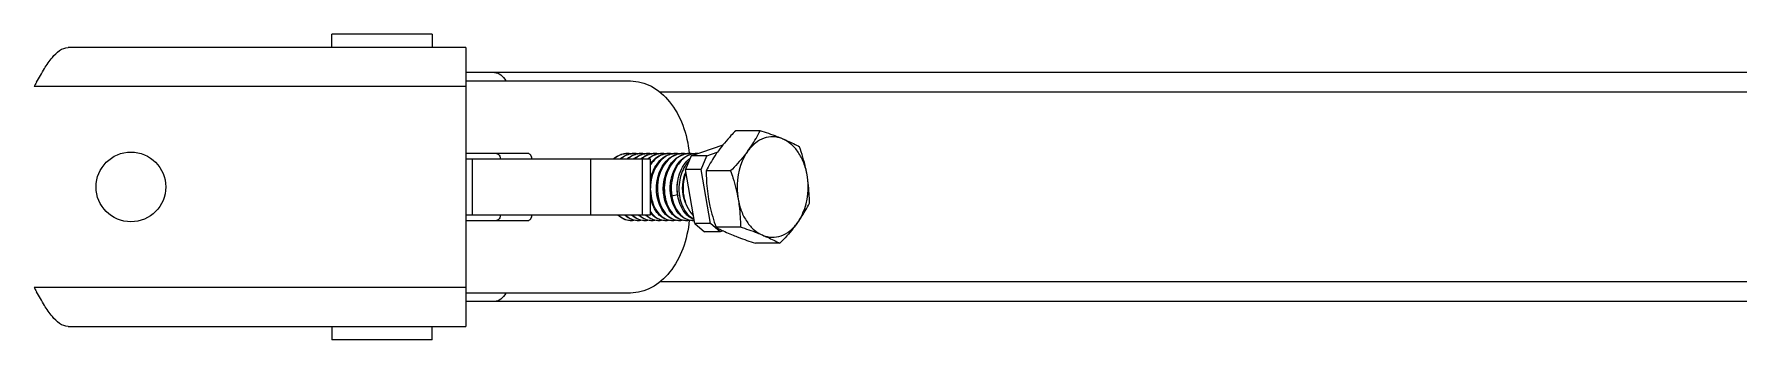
# Model space of a CAD drawing. Extents: x 27938 to 1507990, y 110129 to 923079.
# Drawn here: x 659953 to 662452, y 357969 to 358417 of the extents above; entities that cross this region are included whole.
import ezdxf

# ---------------------------------------------------------------- set-up
doc = ezdxf.new("R2010")
doc.units = 0
doc.header["$LTSCALE"] = 1000
doc.header["$MEASUREMENT"] = 0

msp = doc.modelspace()

# ---------------------------------------------------------------- linework, layer by layer
for p, q in [((660536.8, 358416.9), (660389.7, 358416.9)), ((660389.7, 358397.3), (660389.7, 358416.9)), ((660536.8, 358416.9), (660536.8, 358397.3)), ((660585.9, 358397.3), (660003.4, 358397.3)), ((660585.9, 358397.3), (660585.9, 357988.4)), ((660585.9, 358340), (659953.4, 358340)), ((663371.1, 358360.5), (660585.9, 358360.5)), ((660585.9, 358348.2), (660827.5, 358348.2)), ((663250.2, 358331.9), (660870.4, 358331.9)), ((661017.5, 358275.3), (660981.7, 358275.3)), ((660677.2, 358241.9), (660585.9, 358241.9)), ((660916.3, 358238.4), (660963.2, 358254.8)), ((660939.5, 358238.4), (660954.7, 358243.7)), ((660856.8, 358233.7), (660585.9, 358233.7)), ((660595.8, 358152), (660595.8, 358233.7)), ((660769.3, 358152), (660769.3, 358233.7)), ((660844.9, 358152), (660844.9, 358233.7)), ((660856.8, 358152), (660856.8, 358233.7)), ((660916.3, 358238.4), (660907.9, 358218.6)), ((660931, 358218.6), (660907.9, 358218.6)), ((660921.8, 358139.2), (660907.9, 358218.6)), ((660939.5, 358238.4), (660916.3, 358238.4)), ((660931, 358218.6), (660939.5, 358238.4)), ((660944.9, 358139.2), (660931, 358218.6)), ((660974.2, 358216.4), (660938.4, 358216.4)), ((660888, 358179.7), (660896.4, 358181.8)), ((660585.9, 358152), (660856.8, 358152)), ((660585.9, 358143.8), (660677.2, 358143.8)), ((660944.9, 358139.2), (660921.8, 358139.2)), ((660921.8, 358139.2), (660935.8, 358127.2)), ((660958.9, 358127.2), (660944.9, 358139.2)), ((660958.9, 358127.2), (660935.8, 358127.2)), ((660988.6, 358133.9), (660952.8, 358133.9)), ((660963.1, 358128.7), (660958.9, 358127.2)), ((661046.4, 358110.4), (661010.5, 358110.4)), ((660585.9, 358045.7), (659953.4, 358045.7)), ((663250.2, 358053.8), (660870.4, 358053.8)), ((660827.5, 358037.5), (660585.9, 358037.5)), ((663371.1, 358025.2), (660585.9, 358025.2)), ((660003.4, 357988.4), (660585.9, 357988.4)), ((660389.7, 357988.4), (660389.7, 357968.8)), ((660536.8, 357968.8), (660389.7, 357968.8)), ((660536.8, 357968.8), (660536.8, 357988.4))]:
    msp.add_line(p, q)
msp.add_circle((660095.3, 358192.9), 51.1)
for centre, radius, start, end in [((660240.8, 358187.2), 325.5, 150.7378, 152.0022), ((660822.3, 358213.4), 28.6, 105.9619, 108.4588), ((660823.7, 358212.8), 29.1, 108.4603, 110.6754), ((660823.2, 358215), 26.9, 92.6981, 95.2477), ((660823.2, 358215), 26.9, 90.008, 92.6973), ((660823.2, 358214.8), 27.1, 80.0725, 89.9827), ((660832.4, 358213.4), 28.6, 105.9611, 108.4587), ((660833.8, 358212.8), 29.1, 108.4602, 110.6744), ((660833.3, 358215), 26.9, 89.9975, 92.695), ((660833.3, 358214.8), 27.1, 80.1241, 89.9724), ((660842.5, 358213.4), 28.6, 105.9615, 108.4587), ((660843.9, 358212.8), 29.1, 108.4602, 110.6742), ((660843.4, 358215), 26.9, 90.011, 92.6839), ((660843.4, 358214.8), 27.1, 80.1633, 89.9862), ((660852.6, 358213.4), 28.6, 105.9624, 108.4588), ((660854, 358212.8), 29.1, 108.4603, 110.6751), ((660853.5, 358215), 26.9, 92.6985, 95.2581), ((660853.5, 358215), 26.9, 90.005, 92.6978), ((660853.5, 358214.8), 27.1, 80.0816, 89.9797), ((660862.7, 358213.4), 28.6, 105.9612, 108.4587), ((660864.2, 358212.8), 29.1, 108.4602, 110.6743), ((660863.7, 358215), 26.9, 90.0011, 92.692), ((660863.6, 358214.8), 27.1, 80.141, 89.976), ((660872.9, 358213.4), 28.6, 105.9616, 108.4587), ((660874.3, 358212.8), 29.1, 108.4602, 110.6747), ((660873.8, 358215), 26.9, 92.6886, 95.2518), ((660873.8, 358215), 26.9, 90.008, 92.6878), ((660873.8, 358214.8), 27.1, 80.0747, 89.9827), ((660883, 358213.4), 28.6, 105.9612, 108.4587), ((660884.4, 358212.8), 29.1, 108.4603, 110.6749), ((660883.9, 358215), 26.9, 90.0004, 92.6959), ((660883.9, 358214.8), 27.1, 80.395, 89.9755), ((660893.1, 358213.2), 28.8, 108.117, 108.456), ((660893.1, 358213.4), 28.6, 105.9641, 108.119), ((660894.5, 358212.8), 29.1, 108.4602, 110.6741), ((660894, 358215), 26.9, 90.0063, 92.6857), ((660894, 358214.8), 27.1, 80.1504, 89.9814), ((660903.2, 358213.4), 28.6, 105.9619, 108.4587), ((660904.6, 358212.8), 29.1, 108.4602, 110.6754), ((660904.1, 358215), 26.9, 92.6938, 95.2451), ((660904.1, 358215), 26.9, 90.008, 92.693), ((660904.1, 358214.8), 27.1, 80.0711, 89.9827), ((660913.3, 358213.4), 28.6, 105.9611, 108.4587), ((660914.8, 358212.8), 29.1, 108.4602, 110.6746), ((660914.3, 358215), 26.9, 89.9973, 92.6949), ((660914.2, 358214.8), 27.1, 80.1078, 89.9722), ((660923.4, 358213.4), 28.6, 105.8298, 108.459), ((660925, 358212.7), 29.3, 108.4202, 110.7394), ((660924.5, 358214.9), 27, 92.8574, 95.2194), ((660924.5, 358214.9), 27, 90.0081, 92.8567), ((660924.5, 358214.9), 27.1, 86.5315, 90.0065), ((660827, 358205.4), 37.9, 129.7045, 131.528), ((660828.5, 358205.1), 38.3, 131.2696, 131.5925), ((660867.2, 358205.7), 37.5, 128.3867, 131.6033), ((660868.7, 358205.4), 37.9, 129.969, 131.5624), ((660878.4, 358205.9), 37.3, 127.6353, 131.5837), ((660933.6, 358190.6), 58.1, 172.211, 172.5185), ((660919.8, 358190.2), 54.3, 188.9818, 191.0323), ((660930.2, 358190.2), 54.6, 189.0333, 189.9567), ((660950.1, 358190.2), 54.3, 188.9052, 190.5042), ((660961.9, 358190.3), 65.9, 187.4386, 189.2614), ((660949.6, 358190.1), 53.8, 190.5055, 191.18), ((660842.6, 358175.8), 33.7, 225.4665, 228.8015), ((660828.2, 358166.1), 22.3, 266.7735, 270.0108), ((660828.2, 358166.3), 22.6, 270.0526, 281.0446), ((660852.7, 358175.8), 33.7, 225.4871, 228.7938), ((660838.4, 358166.1), 22.3, 266.7894, 270.0075), ((660838.3, 358166.3), 22.6, 270.049, 280.9977), ((660862.8, 358175.8), 33.7, 225.4659, 228.8093), ((660848.5, 358166.1), 22.3, 266.785, 269.9983), ((660848.5, 358166.3), 22.6, 270.0405, 281.0531), ((660873, 358175.8), 33.7, 225.4702, 228.7951), ((660886.1, 358178.7), 37.8, 219.2284, 222.3075), ((660858.6, 358166.1), 22.3, 266.7769, 270.0081), ((660883.7, 358176.6), 34.7, 222.2645, 228.752), ((660858.6, 358166.3), 22.6, 270.0497, 281.0016), ((660868.7, 358166.1), 22.3, 266.7867, 270.0021), ((660868.7, 358166.3), 22.6, 270.0437, 281.0051), ((660878.8, 358166.1), 22.3, 266.7795, 270.0015), ((660878.8, 358166.3), 22.6, 270.0437, 281.062), ((660889, 358166.1), 22.3, 266.7801, 270.0075), ((660888.9, 358166.3), 22.6, 270.049, 280.9954), ((660899.1, 358166.1), 22.3, 266.7856, 269.9966), ((660899.1, 358166.3), 22.6, 270.0384, 281.0179), ((660909.2, 358166.1), 22.3, 266.7743, 270.0077), ((660909.2, 358166.3), 22.6, 270.0498, 281.0645), ((660919.3, 358166.1), 22.3, 266.7845, 274.2112), ((660240.8, 358198.5), 325.5, 207.9978, 209.2622)]:
    msp.add_arc(centre, radius, start, end)
for points, knots in [([(659956.8, 358346.4), (659960.6, 358353.1), (659967.9, 358365.7), (659980.5, 358384.7), (659994.3, 358397.3), (660003.4, 358397.3)], [0, 0, 0, 0, 0.326101, 0.611119, 1, 1, 1, 1]), ([(660628, 358360.5), (660631.3, 358360.5), (660638.5, 358357.7), (660642.9, 358351.7), (660644.6, 358348.3)], [0, 0, 0, 0, 0.461863, 1, 1, 1, 1]), ([(660827.5, 358348.2), (660838, 358348.2), (660860.4, 358342.1), (660887.3, 358318), (660906.2, 358283.2), (660912.2, 358256.1), (660913.5, 358241.9)], [0, 0, 0, 0, 0.212085, 0.446759, 0.711828, 1, 1, 1, 1]), ([(660981.7, 358275.3), (660979.3, 358273), (660970.4, 358263.6), (660962, 358253.6), (660956.3, 358245.9)], [0, 0, 0, 0, 0.257895, 1, 1, 1, 1]), ([(660999.6, 358245.9), (661001.4, 358248.3), (661008, 358257.7), (661013.8, 358267.8), (661017.5, 358275.3)], [0, 0, 0, 0, 0.263099, 1, 1, 1, 1]), ([(661050.1, 358263.6), (661045.9, 358265.3), (661036.8, 358267.3), (661022.7, 358265), (661009.7, 358257.6), (661002.7, 358250.1), (660999.6, 358245.9)], [0, 0, 0, 0, 0.238229, 0.47528, 0.726056, 1, 1, 1, 1]), ([(661050.1, 358263.6), (661047.6, 358264.6), (661036.9, 358268.8), (661025.9, 358272.6), (661017.5, 358275.3)], [0, 0, 0, 0, 0.233658, 1, 1, 1, 1]), ([(661050.1, 358263.6), (661052.5, 358262.6), (661061, 358259), (661069.4, 358255), (661075.3, 358251.8)], [0, 0, 0, 0, 0.275005, 1, 1, 1, 1]), ([(661086.2, 358210.5), (661085.2, 358216.6), (661082, 358228.3), (661074, 358243.8), (661063.5, 358256.1), (661054.7, 358261.7), (661050.1, 358263.6)], [0, 0, 0, 0, 0.27851, 0.540172, 0.780428, 1, 1, 1, 1]), ([(660630.9, 358241.9), (660632.5, 358241.9), (660636, 358239.5), (660636.7, 358235.7), (660636.7, 358233.7)], [0, 0, 0, 0, 0.440239, 1, 1, 1, 1]), ([(660683, 358233.7), (660683, 358235.7), (660682.2, 358239.5), (660678.8, 358241.9), (660677.2, 358241.9)], [0, 0, 0, 0, 0.559761, 1, 1, 1, 1]), ([(660802.8, 358234.6), (660803.6, 358235.2), (660806.8, 358237.7), (660810.4, 358239.5), (660813.2, 358240.5)], [0, 0, 0, 0, 0.25881, 1, 1, 1, 1]), ([(660813.4, 358240.1), (660812.5, 358239.8), (660808.8, 358238.2), (660805.5, 358235.9), (660803.2, 358233.9)], [0, 0, 0, 0, 0.242679, 1, 1, 1, 1]), ([(660812, 358233.8), (660812.8, 358234.5), (660816.3, 358237.3), (660820.2, 358239.4), (660823.3, 358240.5)], [0, 0, 0, 0, 0.25985, 1, 1, 1, 1]), ([(660823.5, 358240.1), (660822.6, 358239.8), (660818.9, 358238.1), (660815.5, 358235.8), (660813.2, 358233.8)], [0, 0, 0, 0, 0.242549, 1, 1, 1, 1]), ([(660822.1, 358233.8), (660822.9, 358234.5), (660826.4, 358237.3), (660830.3, 358239.4), (660833.4, 358240.5)], [0, 0, 0, 0, 0.25988, 1, 1, 1, 1]), ([(660833.6, 358240.1), (660832.7, 358239.8), (660829, 358238.1), (660825.6, 358235.8), (660823.3, 358233.8)], [0, 0, 0, 0, 0.242552, 1, 1, 1, 1]), ([(660832.2, 358233.8), (660833, 358234.5), (660836.5, 358237.3), (660840.5, 358239.4), (660843.6, 358240.5)], [0, 0, 0, 0, 0.259876, 1, 1, 1, 1]), ([(660843.8, 358240.1), (660842.8, 358239.8), (660839.1, 358238.1), (660835.7, 358235.8), (660833.4, 358233.8)], [0, 0, 0, 0, 0.242544, 1, 1, 1, 1]), ([(660843.9, 358235.1), (660844.7, 358235.7), (660847.7, 358237.9), (660851.1, 358239.6), (660853.7, 358240.5)], [0, 0, 0, 0, 0.258068, 1, 1, 1, 1]), ([(660853.9, 358240.1), (660853, 358239.8), (660849.6, 358238.3), (660846.5, 358236.3), (660844.4, 358234.5)], [0, 0, 0, 0, 0.243219, 1, 1, 1, 1]), ([(660852.4, 358233.8), (660853.3, 358234.5), (660856.7, 358237.3), (660860.7, 358239.4), (660863.8, 358240.5)], [0, 0, 0, 0, 0.259878, 1, 1, 1, 1]), ([(660864, 358240.1), (660863.3, 358239.8), (660860.3, 358238.6), (660857.6, 358236.9), (660855.7, 358235.4)], [0, 0, 0, 0, 0.244171, 1, 1, 1, 1]), ([(660856.7, 358203.6), (660857.6, 358207.9), (660860, 358216.2), (660866.1, 358227.2), (660874.1, 358235.7), (660880.7, 358239.4), (660884, 358240.5)], [0, 0, 0, 0, 0.276521, 0.537648, 0.778453, 1, 1, 1, 1]), ([(660856.8, 358227.5), (660859.1, 358230.5), (660864.2, 358235.8), (660870.6, 358239.4), (660873.9, 358240.5)], [0, 0, 0, 0, 0.520421, 1, 1, 1, 1]), ([(660874.1, 358240.1), (660870.7, 358238.8), (660864.1, 358234.8), (660859, 358228.9), (660856.8, 358225.7)], [0, 0, 0, 0, 0.478395, 1, 1, 1, 1]), ([(660884.2, 358240.1), (660880.2, 358238.6), (660872.4, 358233.4), (660863.7, 358221.8), (660858.2, 358207.3), (660856.8, 358196.7), (660856.8, 358191.3)], [0, 0, 0, 0, 0.218898, 0.461373, 0.725247, 1, 1, 1, 1]), ([(660881.1, 358150.5), (660875, 358155.9), (660868.4, 358168), (660865.3, 358185.5), (660865.7, 358199.9), (660869.1, 358213.7), (660875.1, 358225.8), (660883.5, 358235.2), (660890.6, 358239.3), (660894.2, 358240.5)], [0, 0, 0, 0, 0.235001, 0.369196, 0.507414, 0.643709, 0.772807, 0.891505, 1, 1, 1, 1]), ([(660894.4, 358240.1), (660890.1, 358238.5), (660881.7, 358232.8), (660872.8, 358220.1), (660867.5, 358204.3), (660866.3, 358187.2), (660869.1, 358170.8), (660875.7, 358156.9), (660885.4, 358146.9), (660893.8, 358144), (660897.8, 358143.8)], [0, 0, 0, 0, 0.114222, 0.241564, 0.380183, 0.523375, 0.662466, 0.789658, 0.901085, 1, 1, 1, 1]), ([(660891.3, 358150.5), (660885.1, 358155.9), (660878.5, 358168), (660875.4, 358185.5), (660875.8, 358199.9), (660879.2, 358213.7), (660885.2, 358225.8), (660893.6, 358235.2), (660900.7, 358239.3), (660904.3, 358240.5)], [0, 0, 0, 0, 0.234995, 0.369193, 0.507415, 0.643708, 0.772808, 0.891506, 1, 1, 1, 1]), ([(660904.5, 358240.1), (660900.2, 358238.5), (660891.9, 358232.8), (660883, 358220.1), (660877.6, 358204.3), (660876.4, 358187.2), (660879.2, 358170.8), (660885.8, 358156.9), (660895.6, 358147), (660904, 358144), (660907.9, 358143.8)], [0, 0, 0, 0, 0.11422, 0.241557, 0.38018, 0.523371, 0.662464, 0.789655, 0.901082, 1, 1, 1, 1]), ([(660886.8, 358179.4), (660885.7, 358185.8), (660885.4, 358198.9), (660890.3, 358217.3), (660899.9, 358232.4), (660909.5, 358238.8), (660914.4, 358240.5)], [0, 0, 0, 0, 0.271171, 0.538307, 0.783282, 1, 1, 1, 1]), ([(660914.6, 358240.1), (660909.8, 358238.3), (660900.6, 358231.7), (660891.4, 358216.8), (660886.7, 358198.8), (660887, 358185.9), (660888, 358179.7)], [0, 0, 0, 0, 0.217951, 0.46337, 0.729831, 1, 1, 1, 1]), ([(660956.3, 358245.9), (660954.5, 358243.5), (660947.9, 358234), (660942.1, 358224), (660938.4, 358216.4)], [0, 0, 0, 0, 0.263099, 1, 1, 1, 1]), ([(660999.6, 358245.9), (660997.8, 358243.4), (660989.9, 358233.1), (660981.1, 358223.5), (660974.2, 358216.4)], [0, 0, 0, 0, 0.240981, 1, 1, 1, 1]), ([(660999.6, 358245.9), (660996.2, 358241.3), (660984.3, 358219.8), (660982, 358193.6), (660985.2, 358175.2)], [0, 0, 0, 0, 0.235366, 1, 1, 1, 1]), ([(661086.2, 358210.5), (661085.6, 358214), (661082.8, 358228), (661078.7, 358241.7), (661075.3, 358251.8)], [0, 0, 0, 0, 0.248499, 1, 1, 1, 1]), ([(660896.5, 358181.7), (660895.2, 358191.9), (660896.9, 358211.9), (660907.6, 358229.6), (660914.9, 358235.2)], [0, 0, 0, 0, 0.526254, 1, 1, 1, 1]), ([(660913, 358230.9), (660907.4, 358225), (660901.4, 358213.3), (660898.3, 358196.6), (660898.3, 358183.5), (660900.7, 358171), (660906.5, 358157.2), (660914.4, 358148.7), (660920.6, 358145.9)], [0, 0, 0, 0, 0.255096, 0.39268, 0.530602, 0.663916, 0.788307, 1, 1, 1, 1]), ([(660909.9, 358165.8), (660908, 358169.3), (660902.2, 358185), (660903.6, 358203.1), (660908.5, 358214.7)], [0, 0, 0, 0, 0.239303, 1, 1, 1, 1]), ([(660919.5, 358151.7), (660912.1, 358158.8), (660905.4, 358174.8), (660904.5, 358196.6), (660906.8, 358208.1), (660908.7, 358213.5)], [0, 0, 0, 0, 0.470214, 0.736055, 1, 1, 1, 1]), ([(660938.4, 358216.4), (660938.4, 358213), (660938.7, 358199.2), (660940, 358185.4), (660941.8, 358175.2)], [0, 0, 0, 0, 0.246121, 1, 1, 1, 1]), ([(660974.2, 358216.4), (660975.4, 358213.1), (660979.8, 358199.5), (660983.4, 358185.7), (660985.2, 358175.2)], [0, 0, 0, 0, 0.251163, 1, 1, 1, 1]), ([(660866.1, 358181.7), (660865.8, 358183.4), (660865.1, 358190.5), (660865.6, 358197.8), (660866.7, 358203)], [0, 0, 0, 0, 0.247797, 1, 1, 1, 1]), ([(660876.2, 358181.6), (660876, 358183), (660875.4, 358188.5), (660875.5, 358194.1), (660876, 358198.2)], [0, 0, 0, 0, 0.247252, 1, 1, 1, 1]), ([(660886.9, 358178.6), (660886.5, 358180.7), (660885.1, 358189.1), (660885.7, 358197.8), (660887.2, 358204.1)], [0, 0, 0, 0, 0.246468, 1, 1, 1, 1]), ([(660896.4, 358181.8), (660896.2, 358183.6), (660895.4, 358190.8), (660896, 358198.3), (660897.2, 358203.7)], [0, 0, 0, 0, 0.247915, 1, 1, 1, 1]), ([(661071.8, 358139.8), (661075.2, 358144.4), (661087.1, 358165.9), (661089.4, 358192.1), (661086.2, 358210.5)], [0, 0, 0, 0, 0.235366, 1, 1, 1, 1]), ([(661089.7, 358169.3), (661089.7, 358172.7), (661089.4, 358186.5), (661088, 358200.3), (661086.2, 358210.5)], [0, 0, 0, 0, 0.246121, 1, 1, 1, 1]), ([(660871, 358150.5), (660869.2, 358152.1), (660862.2, 358159.7), (660858.3, 358169.8), (660856.7, 358177.7)], [0, 0, 0, 0, 0.228177, 1, 1, 1, 1]), ([(660856.8, 358188.3), (660857, 358182.6), (660858.7, 358171.6), (660865.2, 358157.3), (660875.1, 358147.1), (660883.7, 358144), (660887.7, 358143.8)], [0, 0, 0, 0, 0.291873, 0.559175, 0.79302, 1, 1, 1, 1]), ([(660901.4, 358150.5), (660899.5, 358152.1), (660892.1, 358160.3), (660888.2, 358171.1), (660886.8, 358179.4)], [0, 0, 0, 0, 0.22749, 1, 1, 1, 1]), ([(660888, 358179.7), (660888.8, 358174.9), (660891.3, 358165.8), (660898, 358154.3), (660907.1, 358146.3), (660914.5, 358144), (660918.1, 358143.8)], [0, 0, 0, 0, 0.290521, 0.554658, 0.788516, 1, 1, 1, 1]), ([(660911.5, 358150.5), (660909.6, 358152.1), (660902.2, 358160.3), (660898.2, 358171.3), (660896.8, 358179.7)], [0, 0, 0, 0, 0.227377, 1, 1, 1, 1]), ([(660941.8, 358175.2), (660942.4, 358171.7), (660945.2, 358157.7), (660949.3, 358144), (660952.8, 358133.9)], [0, 0, 0, 0, 0.248499, 1, 1, 1, 1]), ([(660985.2, 358175.2), (660986.3, 358169.1), (660989.4, 358157.4), (660997.4, 358141.9), (661008, 358129.6), (661016.7, 358124), (661021.3, 358122.1)], [0, 0, 0, 0, 0.27851, 0.540172, 0.780428, 1, 1, 1, 1]), ([(660985.2, 358175.2), (660985.8, 358171.7), (660987.8, 358158.1), (660988.6, 358144.2), (660988.6, 358133.9)], [0, 0, 0, 0, 0.254083, 1, 1, 1, 1]), ([(661071.8, 358139.8), (661073.6, 358142.2), (661080.2, 358151.7), (661085.9, 358161.7), (661089.7, 358169.3)], [0, 0, 0, 0, 0.263099, 1, 1, 1, 1]), ([(660636.7, 358152), (660636.7, 358150), (660636, 358146.2), (660632.5, 358143.8), (660630.9, 358143.8)], [0, 0, 0, 0, 0.559761, 1, 1, 1, 1]), ([(660677.2, 358143.8), (660678.8, 358143.8), (660682.2, 358146.2), (660683, 358150), (660683, 358152)], [0, 0, 0, 0, 0.440239, 1, 1, 1, 1]), ([(660827, 358143.8), (660823.7, 358143.8), (660817, 358145.3), (660811.4, 358149.4), (660808.9, 358151.8)], [0, 0, 0, 0, 0.479607, 1, 1, 1, 1]), ([(660810.1, 358151.8), (660812.5, 358149.5), (660817.7, 358145.7), (660824, 358144), (660827, 358143.8)], [0, 0, 0, 0, 0.520009, 1, 1, 1, 1]), ([(660820.3, 358151.8), (660822.6, 358149.5), (660827.8, 358145.7), (660834.1, 358144), (660837.1, 358143.8)], [0, 0, 0, 0, 0.519993, 1, 1, 1, 1]), ([(660837.1, 358143.8), (660834.2, 358143.8), (660828, 358145), (660822.8, 358148.4), (660820.4, 358150.5)], [0, 0, 0, 0, 0.482588, 1, 1, 1, 1]), ([(660913.6, 358144.3), (660912.2, 358130.1), (660906.3, 358102.9), (660887.5, 358067.9), (660860.5, 358043.6), (660838.1, 358037.5), (660827.5, 358037.5)], [0, 0, 0, 0, 0.288185, 0.553327, 0.788006, 1, 1, 1, 1]), ([(660830.4, 358151.8), (660832.7, 358149.5), (660837.9, 358145.7), (660844.2, 358144), (660847.2, 358143.8)], [0, 0, 0, 0, 0.52002, 1, 1, 1, 1]), ([(660847.2, 358143.8), (660844.3, 358143.8), (660838.1, 358145), (660832.9, 358148.4), (660830.5, 358150.5)], [0, 0, 0, 0, 0.482583, 1, 1, 1, 1]), ([(660840.5, 358151.8), (660842.8, 358149.5), (660848, 358145.7), (660854.3, 358144), (660857.3, 358143.8)], [0, 0, 0, 0, 0.520002, 1, 1, 1, 1]), ([(660857.3, 358143.8), (660854.4, 358143.8), (660848.3, 358145), (660843, 358148.4), (660840.7, 358150.5)], [0, 0, 0, 0, 0.482587, 1, 1, 1, 1]), ([(660850.6, 358151.8), (660853, 358149.5), (660858.1, 358145.7), (660864.4, 358144), (660867.5, 358143.8)], [0, 0, 0, 0, 0.520001, 1, 1, 1, 1]), ([(660867.5, 358143.8), (660864.5, 358143.8), (660858.4, 358145), (660853.2, 358148.4), (660850.8, 358150.5)], [0, 0, 0, 0, 0.482586, 1, 1, 1, 1]), ([(660856.8, 358156.4), (660859.4, 358152.9), (660865.4, 358146.8), (660873.7, 358144), (660877.6, 358143.8)], [0, 0, 0, 0, 0.52908, 1, 1, 1, 1]), ([(660877.6, 358143.8), (660874.6, 358143.8), (660868.5, 358145), (660863.3, 358148.4), (660860.9, 358150.5)], [0, 0, 0, 0, 0.482585, 1, 1, 1, 1]), ([(660887.7, 358143.8), (660884.8, 358143.8), (660878.6, 358145), (660873.4, 358148.4), (660871, 358150.5)], [0, 0, 0, 0, 0.482588, 1, 1, 1, 1]), ([(660897.8, 358143.8), (660894.9, 358143.8), (660888.7, 358145), (660883.5, 358148.4), (660881.1, 358150.5)], [0, 0, 0, 0, 0.482586, 1, 1, 1, 1]), ([(660907.9, 358143.8), (660905, 358143.8), (660898.9, 358145), (660893.6, 358148.4), (660891.3, 358150.5)], [0, 0, 0, 0, 0.482586, 1, 1, 1, 1]), ([(660918.1, 358143.8), (660915.1, 358143.8), (660909, 358145), (660903.8, 358148.4), (660901.4, 358150.5)], [0, 0, 0, 0, 0.482589, 1, 1, 1, 1]), ([(660920.7, 358145.1), (660919.9, 358145.3), (660916.6, 358146.7), (660913.5, 358148.7), (660911.5, 358150.5)], [0, 0, 0, 0, 0.241445, 1, 1, 1, 1]), ([(661021.3, 358122.1), (661025.5, 358120.4), (661034.7, 358118.4), (661048.7, 358120.7), (661061.7, 358128.1), (661068.7, 358135.6), (661071.8, 358139.8)], [0, 0, 0, 0, 0.238229, 0.47528, 0.726056, 1, 1, 1, 1]), ([(661071.8, 358139.8), (661069.9, 358137.3), (661062, 358127), (661053.2, 358117.4), (661046.4, 358110.4)], [0, 0, 0, 0, 0.240981, 1, 1, 1, 1]), ([(660952.8, 358133.9), (660954.6, 358132.9), (660962.8, 358128.7), (660971.3, 358124.8), (660977.9, 358122.1)], [0, 0, 0, 0, 0.226572, 1, 1, 1, 1]), ([(660977.9, 358122.1), (660980.4, 358121.1), (660991.2, 358116.9), (661002.1, 358113.1), (661010.5, 358110.4)], [0, 0, 0, 0, 0.233658, 1, 1, 1, 1]), ([(661021.3, 358122.1), (661018.8, 358123.2), (661008, 358127.4), (660997.1, 358131.2), (660988.6, 358133.9)], [0, 0, 0, 0, 0.233658, 1, 1, 1, 1]), ([(661021.3, 358122.1), (661023.6, 358121.2), (661032.1, 358117.6), (661040.5, 358113.5), (661046.4, 358110.4)], [0, 0, 0, 0, 0.275005, 1, 1, 1, 1]), ([(660003.4, 357988.4), (659994.3, 357988.4), (659980.5, 358001), (659967.9, 358020), (659960.6, 358032.6), (659956.8, 358039.4)], [0, 0, 0, 0, 0.388881, 0.673899, 1, 1, 1, 1]), ([(660644.6, 358037.4), (660642.9, 358034), (660638.5, 358028), (660631.3, 358025.2), (660628, 358025.2)], [0, 0, 0, 0, 0.538137, 1, 1, 1, 1])]:
    msp.add_open_spline(points, degree=3, knots=knots)
for points in [[(660814.4, 358240.8), (660816.8, 358241.5), (660819.4, 358241.9), (660821.9, 358241.9)], [(660820.7, 358241.8), (660818.6, 358241.6), (660816.5, 358241.2), (660814.5, 358240.5)], [(660824.5, 358240.8), (660826.9, 358241.5), (660829.5, 358241.9), (660832, 358241.9)], [(660832, 358241.9), (660829.5, 358241.8), (660827, 358241.3), (660824.6, 358240.5)], [(660834.6, 358240.8), (660837.1, 358241.5), (660839.6, 358241.9), (660842.2, 358241.9)], [(660842.2, 358241.9), (660839.6, 358241.8), (660837.1, 358241.3), (660834.7, 358240.5)], [(660844.7, 358240.8), (660847.2, 358241.5), (660849.7, 358241.9), (660852.3, 358241.9)], [(660851.1, 358241.8), (660849, 358241.6), (660846.8, 358241.2), (660844.8, 358240.5)], [(660854.9, 358240.8), (660857.3, 358241.5), (660859.9, 358241.9), (660862.4, 358241.9)], [(660862.4, 358241.9), (660859.9, 358241.8), (660857.3, 358241.3), (660854.9, 358240.5)], [(660865, 358240.8), (660867.4, 358241.5), (660870, 358241.9), (660872.5, 358241.9)], [(660871.3, 358241.8), (660869.2, 358241.6), (660867.1, 358241.2), (660865.1, 358240.5)], [(660875.1, 358240.8), (660877.5, 358241.5), (660880.1, 358241.9), (660882.6, 358241.9)], [(660882.6, 358241.9), (660880.1, 358241.8), (660877.6, 358241.3), (660875.2, 358240.5)], [(660885.2, 358240.8), (660887.7, 358241.5), (660890.2, 358241.9), (660892.8, 358241.9)], [(660892.8, 358241.9), (660890.2, 358241.8), (660887.7, 358241.3), (660885.3, 358240.5)], [(660895.3, 358240.8), (660897.8, 358241.5), (660900.3, 358241.9), (660902.9, 358241.9)], [(660901.7, 358241.8), (660899.6, 358241.6), (660897.4, 358241.2), (660895.4, 358240.5)], [(660905.5, 358240.8), (660907.9, 358241.5), (660910.5, 358241.9), (660913, 358241.9)], [(660913, 358241.9), (660910.5, 358241.8), (660907.9, 358241.3), (660905.5, 358240.5)], [(660915.6, 358240.9), (660918.1, 358241.6), (660920.6, 358241.9), (660923.1, 358241.9)], [(660922, 358241.8), (660919.9, 358241.6), (660917.8, 358241.2), (660915.7, 358240.5)]]:
    msp.add_open_spline(points, degree=3)

doc.saveas('drawing.dxf')
